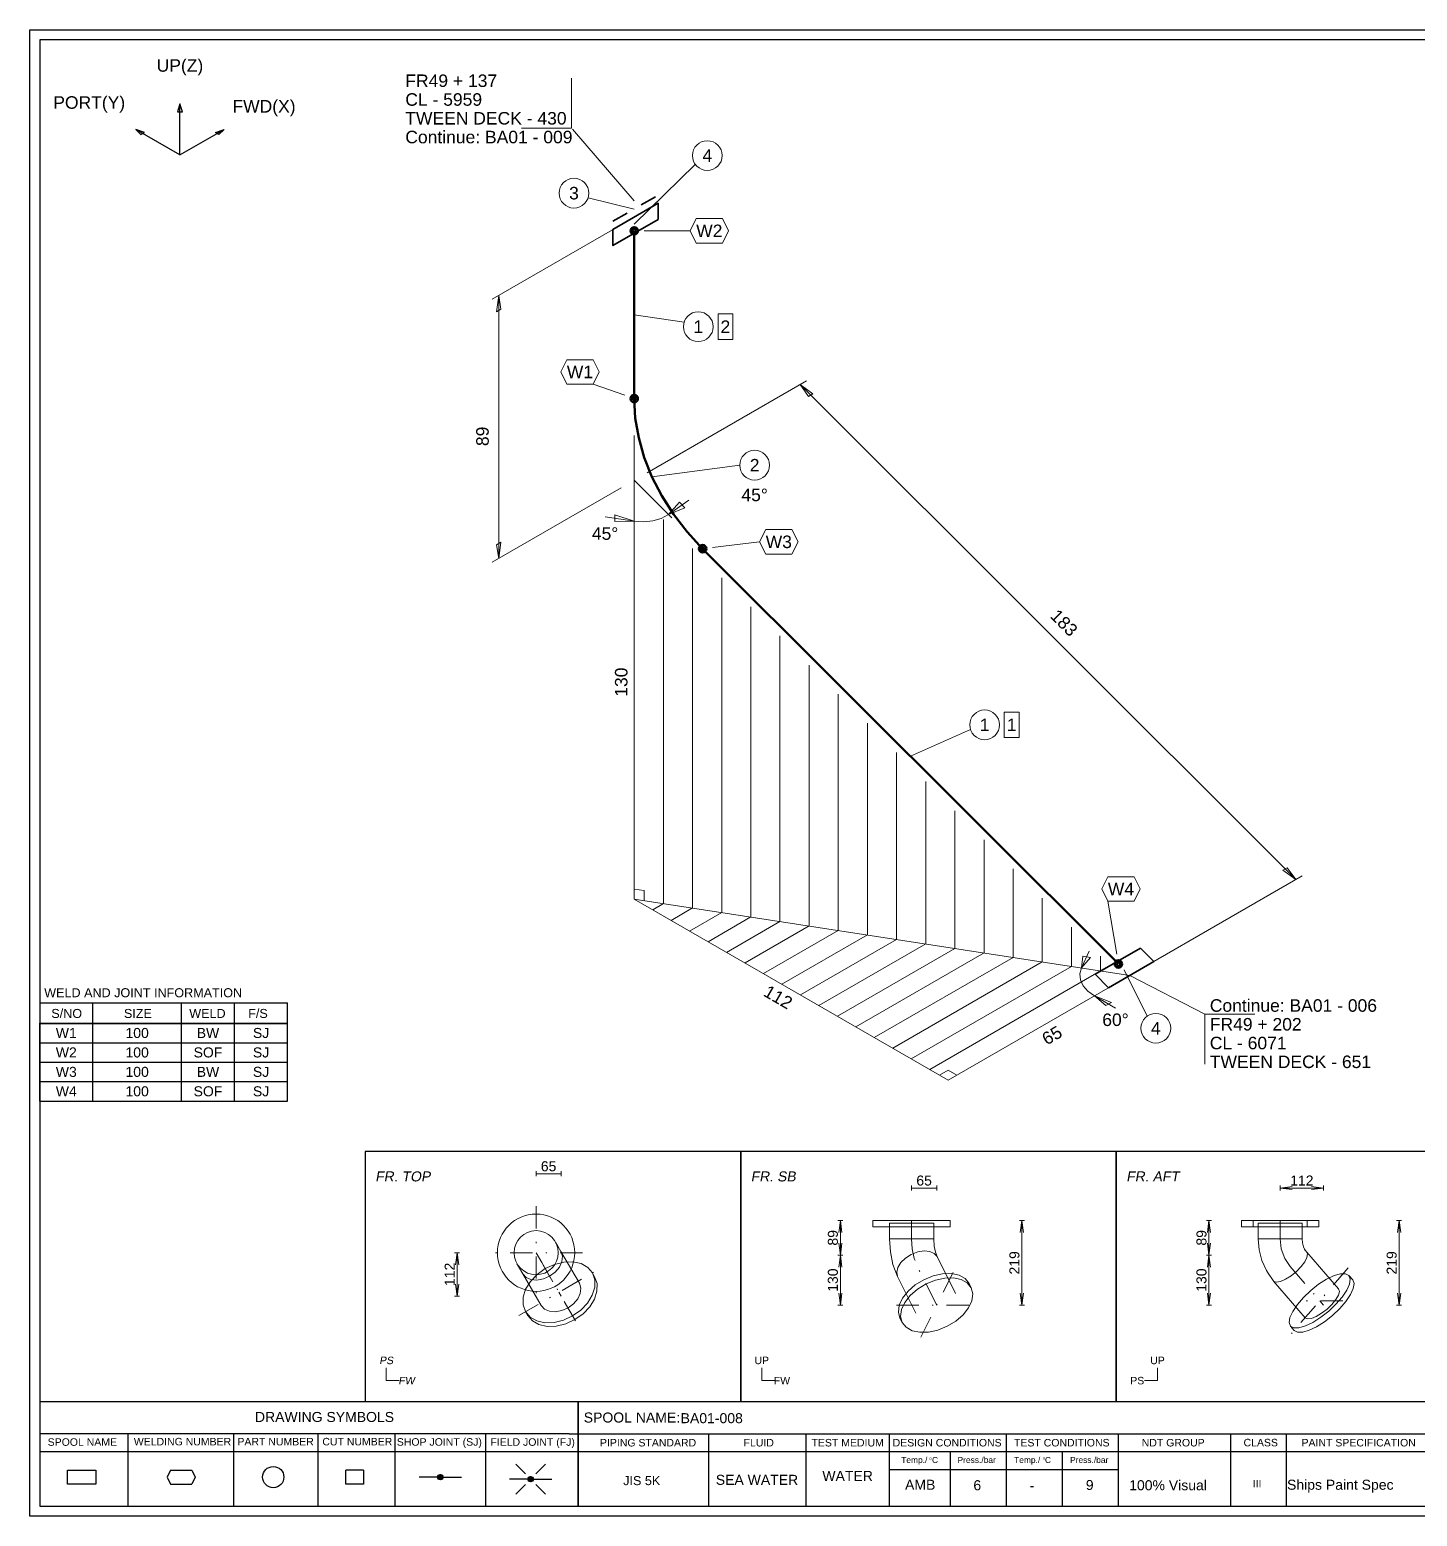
# Model space of a CAD drawing. Header units: millimetres. Extents: x 0 to 420, y 0 to 297.
# Drawn here: x 0 to 277.1, y 0 to 297 of the extents above; entities that cross this region are included whole.
import ezdxf
from ezdxf.enums import TextEntityAlignment as Align

# ---------------------------------------------------------------- set-up
doc = ezdxf.new("R2010")
doc.units = ezdxf.units.MM
doc.linetypes.add('DOTTED_DASHED5', pattern=[9.99994, 4.444418, -2.666651, 0.222221, -2.666651])
doc.linetypes.add('DOTTED_DASHED6', pattern=[10, 4.444444, -2.666667, 0.222222, -2.666667])
for name, color, linetype in [('FramesFromTables', 40, 'Continuous'), ('I_Coordinates', 11, 'Continuous'), ('I_CutNumbers', 10, 'Continuous'), ('I_Dimensions', 4, 'Continuous'), ('I_OtherComponents', 2, 'Continuous'), ('I_PartNumbers', 9, 'Continuous'), ('I_Pipes', 1, 'Continuous'), ('I_Tags', 8, 'Continuous'), ('I_Triangles', 5, 'Continuous'), ('SymbolsOnDrawingSheet', 1, 'Continuous'), ('TextFromTables', 2, 'Continuous'), ('TextFromTextBoxes', 2, 'Continuous')]:
    doc.layers.add(name, color=color, linetype=linetype)
doc.styles.add('Cadmatic Default Text', font='arial.ttf')

# ---------------------------------------------------------------- blocks, each defined once
blk = doc.blocks.new('BA01727710874_BOM_4')
at = {"layer": 'FramesFromTables', "linetype": 'ByBlock', "lineweight": 18}
for p, q in [((292, 285), (418, 285)), ((292, 271.5), (292, 285)), ((292, 271.5), (292, 285)), ((299.6, 271.5), (299.6, 285)), ((299.6, 271.5), (299.6, 285)), ((307, 271.5), (307, 285)), ((307, 271.5), (307, 285)), ((318.6, 271.5), (318.6, 285)), ((318.6, 271.5), (318.6, 285)), ((360.1, 271.5), (360.1, 285)), ((360.1, 271.5), (360.1, 285)), ((384.2, 271.5), (384.2, 285)), ((384.2, 271.5), (384.2, 285)), ((405.2, 271.5), (405.2, 285)), ((405.2, 271.5), (405.2, 285)), ((418, 271.5), (418, 285)), ((292, 280.5), (418, 280.5)), ((292, 276), (418, 276)), ((292, 205), (418.1, 205)), ((292, 200.67), (292, 205)), ((292.1, 200.67), (292.1, 205)), ((299.6, 200.67), (299.6, 205)), ((299.6, 200.67), (299.6, 205)), ((307.2, 200.67), (307.2, 205)), ((307.2, 200.67), (307.2, 205)), ((361.8, 200.67), (361.8, 205)), ((361.8, 200.67), (361.8, 205)), ((383.6, 200.67), (383.6, 205)), ((383.6, 200.67), (383.6, 205)), ((405.2, 200.67), (405.2, 205)), ((405.2, 200.67), (405.2, 205)), ((418, 200.67), (418, 205)), ((292, 127.3), (418.2, 127.3)), ((292, 119.3), (292, 127.3)), ((292, 119.3), (292, 127.3)), ((298.5, 119.3), (298.5, 127.3)), ((298.5, 119.3), (298.5, 127.3)), ((356.6, 119.3), (356.6, 127.3)), ((356.6, 119.3), (356.6, 127.3)), ((380, 119.3), (380, 127.3)), ((380, 119.3), (380, 127.3)), ((399.6, 119.3), (399.6, 127.3)), ((399.6, 119.3), (399.6, 127.3)), ((418, 119.3), (418, 127.3)), ((292, 123.3), (418.2, 123.3)), ((292, 68.4), (418, 68.4)), ((292, 58.6), (292, 68.4)), ((292, 58.6), (292, 68.4)), ((305.1, 58.6), (305.1, 68.4)), ((305.1, 58.6), (305.1, 68.4)), ((323.8, 58.6), (323.8, 68.4)), ((323.8, 58.6), (323.8, 68.4)), ((384.9, 58.6), (384.9, 68.4)), ((384.9, 58.6), (384.9, 68.4)), ((397.2, 58.6), (397.2, 68.4)), ((397.2, 58.6), (397.2, 68.4)), ((407.8, 58.6), (407.8, 68.4)), ((407.8, 58.6), (407.8, 68.4)), ((418, 58.6), (418, 68.4)), ((292, 65.13), (418, 65.13)), ((292, 61.87), (418, 61.87))]:
    blk.add_line(p, q, dxfattribs=at)
at = {"layer": 'FramesFromTables', "linetype": 'ByBlock', "lineweight": -3}
for p, q in [((2, 98.5), (51.5, 98.5)), ((2, 82.96), (2, 98.5)), ((2, 82.96), (2, 98.5)), ((12.6, 82.96), (12.6, 98.5)), ((12.6, 82.96), (12.6, 98.5)), ((30.3, 82.96), (30.3, 98.5)), ((30.3, 82.96), (30.3, 98.5)), ((40.9, 82.96), (40.9, 98.5)), ((40.9, 82.96), (40.9, 98.5)), ((51.5, 82.96), (51.5, 98.5)), ((2, 94.62), (51.5, 94.62)), ((2, 90.73), (51.5, 90.73)), ((2, 86.85), (51.5, 86.85))]:
    blk.add_line(p, q, dxfattribs=at)
at = {"layer": 'FramesFromTables', "linetype": 'ByBlock', "lineweight": 18, "flags": 128}
for points in [[(292, 271.5), (418, 271.5), (418, 285)], [(292, 200.67), (418.1, 200.67), (418.1, 205)], [(292, 119.3), (418.2, 119.3), (418.2, 127.3)], [(292, 58.6), (418, 58.6), (418, 68.4)]]:
    blk.add_lwpolyline(points, dxfattribs=at)
at = {"layer": 'FramesFromTables', "linetype": 'ByBlock', "lineweight": -3, "flags": 128}
blk.add_lwpolyline([(2, 82.96), (51.5, 82.96), (51.5, 98.5)], dxfattribs=at)
at = {"layer": 'TextFromTables', "linetype": 'ByBlock', "lineweight": 13, "style": 'Cadmatic Default Text'}
for s, p in [('1', (295.8, 282.75)), ('2', (295.8, 278.25)), ('4', (295.8, 273.75))]:
    blk.add_text(s, height=2, dxfattribs=at).set_placement(p, align=Align.MIDDLE_CENTER)
at = {"layer": 'TextFromTables', "linetype": 'ByBlock', "lineweight": 25, "style": 'Cadmatic Default Text'}
for s, p in [('0.17 ', (312.8, 282.75)), ('100A Sch40', (372.15, 282.75)), ('STPG370', (394.7, 282.75)), ('1', (303.3, 278.25)), ('100A Sch40', (372.15, 278.25)), ('PG 370', (394.7, 278.25)), ('2', (303.3, 273.75)), ('100A JIS5K', (372.15, 273.75)), ('SF440', (394.7, 273.75)), ('3', (295.85, 202.83)), ('1', (303.4, 202.83)), ('CNAF', (394.4, 202.83)), ('1', (295.25, 125.3)), ('2', (295.25, 121.3)), ('W1', (7.3, 96.56)), ('100', (21.45, 96.56)), ('BW', (35.6, 96.56)), ('SJ', (46.2, 96.56)), ('W2', (7.3, 92.67)), ('100', (21.45, 92.67)), ('SOF', (35.6, 92.67)), ('SJ', (46.2, 92.67)), ('W3', (7.3, 88.79)), ('100', (21.45, 88.79)), ('BW', (35.6, 88.79)), ('SJ', (46.2, 88.79)), ('W4', (7.3, 84.91)), ('100', (21.45, 84.91)), ('SOF', (35.6, 84.91)), ('SJ', (46.2, 84.91))]:
    blk.add_text(s, height=2, dxfattribs=at).set_placement(p, align=Align.MIDDLE_CENTER)
for s, height, p in [('Pipe Seamless, BW ', 2, (319.4, 282.75)), ('16.00', 2, (406, 282.75)), ('Elbow SR, BW 45 deg', 2, (319.4, 278.25)), ('2.69', 2, (406, 278.25)), ('Flange SOFF ', 2, (319.4, 273.75)), ('2.39', 2, (406, 273.75)), ('Gasket, JIS5K, Thk 3mm ', 2, (308, 202.83)), ('100A', 2, (362.6, 202.83)), ('Pipe Seamless, BW', 2, (299.3, 125.3)), ('100A Sch40', 2, (357.4, 125.3)), ('STPG370', 1.75, (380.8, 125.3)), ('135', 2, (400.4, 125.3)), ('Pipe Seamless, BW', 2, (299.3, 121.3)), ('100A Sch40', 2, (357.4, 121.3)), ('STPG370', 1.75, (380.8, 121.3)), ('41', 2, (400.4, 121.3))]:
    blk.add_text(s, height=height, dxfattribs=at).set_placement(p, align=Align.MIDDLE_LEFT)
at = {"layer": 'TextFromTextBoxes', "linetype": 'ByBlock', "lineweight": -3, "style": 'Cadmatic Default Text'}
for s, p in [('EMAS OFFSHORE LIMITED', (306.3, 33.1)), ('BIO-SEA', (383.3, 33.65)), ('9354947', (368.2, 29.15)), ('-', (306.3, 29.2)), ('P1482', (307.1, 25)), ('JP 88 STORK', (372.9, 25.05)), ('BA01-008', (130, 19.6))]:
    blk.add_text(s, height=2, dxfattribs=at).set_placement(p, align=Align.MIDDLE_LEFT)
at = {"layer": 'TextFromTextBoxes', "linetype": 'ByBlock', "lineweight": 25, "style": 'Cadmatic Default Text'}
blk.add_text('BA01', height=2.5, dxfattribs=at).set_placement((357.5, 18.3), align=Align.MIDDLE_LEFT)
at = {"layer": 'TextFromTextBoxes', "linetype": 'ByBlock', "lineweight": -3, "style": 'Cadmatic Default Text'}
for s, height, p in [('WATER', 2, (163.35, 8.05)), ('SEA WATER', 2, (145.25, 7.28)), ('AMB', 2, (177.85, 6.3)), ('6', 2, (189.25, 6.2)), ('-', 2, (200.2, 6.15)), ('9', 2, (211.7, 6.25)), ('100% Visual', 2, (227.35, 6.2)), ('Ships Paint Spec', 2, (261.75, 6.3)), ('9 kg', 2, (284.75, 6.35)), ('08/39', 2.5, (316.1, 6.5))]:
    blk.add_text(s, height=height, dxfattribs=at).set_placement(p, align=Align.MIDDLE_CENTER)
at = {"layer": 'TextFromTextBoxes', "linetype": 'ByBlock', "lineweight": 25, "style": 'Cadmatic Default Text'}
blk.add_text('BA01', height=3, dxfattribs=at).set_placement((370.1, 6.45), align=Align.MIDDLE_CENTER)
blk = doc.blocks.new('SEDS_SPOOL_FORMAT_Gol_4')
at = {"layer": 'SymbolsOnDrawingSheet', "linetype": 'ByBlock', "lineweight": -3, "flags": 128}
for points in [[(0, 297), (420, 297), (420, 0), (0, 0), (0, 297)], [(418.01, 295.01), (2, 295.01)], [(2, 295.01), (2, 2)], [(2, 102.57), (51.49, 102.57)], [(12.6, 98.45), (12.6, 102.57)], [(30.28, 98.45), (30.28, 102.57)], [(40.88, 98.45), (40.88, 102.57)], [(51.49, 98.45), (51.49, 102.57)], [(2, 98.5), (51.5, 98.5)], [(2, 98.5), (51.5, 98.5)], [(51.49, 98.47), (2, 98.47)], [(2, 98.45), (51.49, 98.45)], [(2, 22.93), (107.74, 22.93)], [(107.74, 22.93), (292.02, 22.93)], [(109.52, 22.93), (109.52, 2)], [(109.52, 2), (109.52, 22.93)], [(107.74, 16.45), (2, 16.45)], [(19.62, 16.45), (19.62, 2)], [(40.69, 16.45), (40.69, 2)], [(57.56, 16.45), (57.56, 2)], [(72.95, 16.45), (72.95, 2)], [(91.02, 16.45), (91.02, 2)], [(107.74, 16.45), (292.02, 16.45)], [(135.58, 16.45), (135.58, 2)], [(155.03, 16.45), (155.03, 2)], [(171.67, 16.45), (171.67, 2)], [(195.02, 16.45), (195.02, 2)], [(217.4, 16.45), (217.4, 2)], [(239.85, 16.45), (239.85, 2)], [(250.91, 16.34), (250.91, 2)], [(2, 12.91), (292.02, 12.91)], [(183.82, 12.91), (183.82, 2)], [(206.21, 12.91), (206.21, 2)], [(13.2, 6.41), (7.55, 6.41), (7.55, 9.23), (13.2, 9.23)], [(13.2, 9.23), (13.2, 6.41)], [(28.12, 9.23), (27.42, 7.82)], [(28.12, 9.23), (32.36, 9.23)], [(32.36, 9.23), (33.07, 7.82)], [(66.68, 9.23), (66.68, 6.41), (63.15, 6.41), (63.15, 9.23)], [(66.68, 9.23), (63.15, 9.23)], [(99, 8.47), (97.06, 10.41)], [(101.09, 8.47), (103.03, 10.41)], [(171.67, 9.37), (217.4, 9.37)], [(171.67, 9.37), (217.4, 9.37)], [(27.42, 7.82), (28.12, 6.41)], [(28.12, 6.41), (32.36, 6.41)], [(33.07, 7.82), (32.36, 6.41)], [(81.48, 7.82), (77.79, 7.82)], [(81.49, 7.78), (82.04, 8.32)], [(81.51, 7.9), (81.93, 8.32)], [(81.52, 7.7), (82.14, 8.32)], [(81.55, 7.62), (82.22, 8.29)], [(81.56, 8.06), (81.76, 8.26)], [(81.57, 7.54), (82.28, 8.25)], [(81.62, 7.48), (82.34, 8.2)], [(81.68, 7.44), (82.4, 8.16)], [(81.74, 7.39), (82.45, 8.1)], [(81.8, 7.35), (82.48, 8.02)], [(81.88, 7.32), (82.5, 7.94)], [(81.98, 7.32), (82.53, 7.86)], [(82.09, 7.32), (82.52, 7.75)], [(82.24, 7.36), (82.47, 7.59)], [(82.54, 7.82), (86.24, 7.82)], [(99.51, 7.42), (95.82, 7.42)], [(99, 6.38), (97.06, 4.44)], [(99.53, 7.47), (99.99, 7.93)], [(99.53, 7.37), (100.1, 7.93)], [(99.56, 7.29), (100.2, 7.93)], [(99.58, 7.62), (99.88, 7.93)], [(99.58, 7.21), (100.27, 7.89)], [(99.61, 7.13), (100.33, 7.84)], [(99.67, 7.08), (100.39, 7.8)], [(99.73, 7.03), (100.45, 7.75)], [(99.79, 6.99), (100.49, 7.69)], [(99.85, 6.94), (100.52, 7.61)], [(99.94, 6.92), (100.54, 7.53)], [(100.04, 6.92), (100.57, 7.45)], [(100.15, 6.92), (100.54, 7.31)], [(100.38, 7.04), (100.49, 7.15)], [(100.57, 7.42), (104.27, 7.42)], [(101.09, 6.38), (103.03, 4.44)], [(2, 2), (418.01, 2)]]:
    blk.add_lwpolyline(points, dxfattribs=at)
at = {"layer": 'SymbolsOnDrawingSheet', "linetype": 'ByBlock', "lineweight": -3}
for centre, radius in [((48.63, 7.82), 2.12), ((82.01, 7.82), 0.53), ((100.04, 7.42), 0.53)]:
    blk.add_circle(centre, radius, dxfattribs=at)
at = {"layer": 'SymbolsOnDrawingSheet', "linetype": 'ByBlock', "lineweight": -3, "style": 'Cadmatic Default Text'}
for s, p in [('WELD AND JOINT INFORMATION', (2.89, 105.5)), ('S/NO', (4.31, 101.36)), ('SIZE', (18.81, 101.36)), ('WELD', (31.86, 101.36)), ('F/S', (43.63, 101.36))]:
    blk.add_text(s, height=1.8, dxfattribs=at).set_placement(p, align=Align.TOP_LEFT)
for s, height, p in [('DRAWING SYMBOLS', 2, (44.98, 18.84)), ('Temp./  C   ', 1.2, (174.06, 10.65)), ('Press./bar', 1.2, (185.31, 10.65)), ('Temp./  C   ', 1.2, (196.61, 10.65)), ('Press./bar', 1.2, (207.78, 10.65)), ('0', 0.53, (179.71, 11.25)), ('0', 0.53, (202.37, 11.25))]:
    blk.add_text(s, height=height, dxfattribs=at).set_placement(p)
for s, height, p in [('SPOOL NAME:', 2, (110.65, 19.73)), ('SPOOL NAME', 1.5, (3.58, 14.83)), ('WELDING NUMBER', 1.5, (20.79, 14.91)), ('PART NUMBER', 1.5, (41.48, 14.91)), ('CUT NUMBER', 1.5, (58.44, 14.91)), ('SHOP JOINT (SJ)', 1.5, (73.31, 14.85)), ('FIELD JOINT (FJ)', 1.5, (92, 14.83)), ('PIPING STANDARD', 1.5, (113.89, 14.7)), ('FLUID', 1.5, (142.57, 14.7)), ('TEST MEDIUM', 1.5, (156.14, 14.7)), ('DESIGN CONDITIONS', 1.5, (172.34, 14.7)), ('TEST CONDITIONS', 1.5, (196.58, 14.7)), ('NDT GROUP', 1.5, (222.09, 14.7)), ('CLASS', 1.5, (242.43, 14.72)), ('PAINT SPECIFICATION', 1.5, (254.01, 14.7)), ('JIS 5K', 1.8, (118.53, 7.12)), ('III', 1.5, (244.26, 6.51))]:
    blk.add_text(s, height=height, dxfattribs=at).set_placement(p, align=Align.MIDDLE_LEFT)
blk = doc.blocks.new('BA01727710874_PRT_8_3')
at = {"layer": 'I_OtherComponents', "linetype": 'ByBlock', "lineweight": 35}
for p, q in [((70.14, 238.69), (72.97, 240.33)), ((64.49, 235.43), (67.31, 237.06))]:
    blk.add_line(p, q, dxfattribs=at)
blk = doc.blocks.new('BA01727710874_PRT_9_3')
at = {"layer": 'I_OtherComponents', "linetype": 'ByBlock', "lineweight": 35, "flags": 128}
blk.add_lwpolyline([(73.54, 235.81), (73.54, 239.02), (64.49, 233.8), (64.49, 230.58), (73.54, 235.81)], dxfattribs=at)
at = {"layer": 'I_OtherComponents', "linetype": 'ByBlock', "lineweight": 50}
for radius in [0.75, 0.375]:
    blk.add_circle((68.73, 233.52), radius, dxfattribs=at)
blk = doc.blocks.new('BA01727710874_PRT_10_3')
at = {"layer": 'I_Pipes', "linetype": 'ByBlock', "lineweight": 50}
blk.add_line((68.73, 200.01), (68.73, 233.52), dxfattribs=at)
blk = doc.blocks.new('BA01727710874_PRT_11_3')
at = {"layer": 'I_Pipes', "linetype": 'ByBlock', "lineweight": 0}
for q in [(68.73, 192.66), (76.24, 176.17)]:
    blk.add_line((68.73, 183.68), q, dxfattribs=at)
at = {"layer": 'I_Pipes', "linetype": 'ByBlock', "lineweight": 50, "flags": 128}
blk.add_lwpolyline([(68.73, 200.01), (68.95, 196.11), (69.62, 192.18), (70.74, 188.25), (72.28, 184.37), (74.24, 180.57), (76.59, 176.89), (79.32, 173.36), (82.39, 170.02)], dxfattribs=at)
at = {"layer": 'I_Pipes', "linetype": 'ByBlock', "lineweight": 50}
for centre, radius in [((68.73, 200.01), 0.75), ((68.73, 200.01), 0.375), ((82.39, 170.02), 0.75), ((82.39, 170.02), 0.375)]:
    blk.add_circle(centre, radius, dxfattribs=at)
blk = doc.blocks.new('BA01727710874_PRT_12_3')
at = {"layer": 'I_Pipes', "linetype": 'ByBlock', "lineweight": 50}
blk.add_line((82.39, 170.02), (165.44, 87.04), dxfattribs=at)
blk = doc.blocks.new('BA01727710874_PRT_13_3')
at = {"layer": 'I_OtherComponents', "linetype": 'ByBlock', "lineweight": 35, "flags": 128}
blk.add_lwpolyline([(169.83, 90.22), (172.52, 87.54), (163.47, 82.31), (160.78, 85), (169.83, 90.22)], dxfattribs=at)
at = {"layer": 'I_OtherComponents', "linetype": 'ByBlock', "lineweight": 50}
for radius in [0.75, 0.375]:
    blk.add_circle((165.44, 87.04), radius, dxfattribs=at)
blk = doc.blocks.new('BA01727710874_TRI_0_3')
at = {"layer": 'I_Triangles', "linetype": 'ByBlock', "lineweight": 0}
for p, q in [((74.55, 99.12), (74.55, 175.86)), ((80.37, 98.23), (80.37, 170.04)), ((86.2, 97.33), (86.2, 164.22)), ((92.02, 96.43), (92.02, 158.4)), ((97.84, 95.53), (97.84, 152.58)), ((103.66, 94.64), (103.66, 146.76)), ((109.49, 93.74), (109.49, 140.95)), ((115.31, 92.84), (115.31, 135.13)), ((121.13, 91.94), (121.13, 129.31)), ((126.95, 91.05), (126.95, 123.49)), ((132.78, 90.15), (132.78, 117.67)), ((138.6, 89.25), (138.6, 111.85)), ((144.42, 88.35), (144.42, 106.04)), ((167.71, 84.76), (68.73, 100.02)), ((72.42, 97.89), (74.55, 99.12)), ((76.1, 95.76), (80.37, 98.23)), ((150.24, 87.46), (150.24, 100.22)), ((79.79, 93.63), (86.2, 97.33)), ((83.48, 91.5), (92.02, 96.43)), ((87.17, 89.37), (97.84, 95.53)), ((90.86, 87.24), (103.66, 94.64)), ((94.55, 85.11), (109.49, 93.74)), ((98.24, 82.98), (115.31, 92.84)), ((156.07, 86.56), (156.07, 94.4)), ((101.93, 80.85), (121.13, 91.94)), ((105.61, 78.72), (126.95, 91.05)), ((109.3, 76.6), (132.78, 90.15)), ((112.99, 74.47), (138.6, 89.25)), ((116.68, 72.34), (144.42, 88.35)), ((120.37, 70.21), (150.24, 87.46)), ((124.06, 68.08), (156.07, 86.56)), ((161.89, 85.66), (161.89, 88.58)), ((127.75, 65.95), (161.89, 85.66))]:
    blk.add_line(p, q, dxfattribs=at)
at = {"layer": 'I_Triangles', "linetype": 'ByBlock', "lineweight": 0, "flags": 128}
for points in [[(167.71, 84.76), (68.73, 100.02), (68.73, 183.67)], [(79.66, 179.68), (75.56, 176.85), (77.75, 179.28), (78.84, 178.19), (75.56, 176.85), (74.1, 176.06), (72.43, 175.56), (70.61, 175.38), (68.73, 175.51), (64.86, 176.76), (64.86, 175.45), (68.73, 175.51), (62.93, 176.4)], [(70.7, 99.72), (70.7, 101.72), (68.73, 102.02)], [(167.71, 84.76), (131.43, 63.82), (68.73, 100.02)], [(159.6, 89.6), (158.05, 86.25), (159.86, 88.36), (158.31, 88.6), (158.05, 86.25), (157.73, 85.06), (157.84, 83.86), (158.38, 82.69), (159.33, 81.62), (160.64, 80.68), (164.04, 79.37), (162.9, 78.72), (160.64, 80.68), (164.88, 78.23)], [(133.17, 64.82), (131.43, 65.82), (129.7, 64.82)]]:
    blk.add_lwpolyline(points, dxfattribs=at)
at = {"layer": 'I_Triangles', "linetype": 'ByBlock', "lineweight": 0, "style": 'Cadmatic Default Text'}
for s, p in [('45°', (62.91, 173.04)), ('60°', (164.85, 75.9))]:
    blk.add_text(s, height=2.5, dxfattribs=at).set_placement(p, align=Align.MIDDLE_CENTER)
for s, rotation, p in [('130', 90, (66.13, 143.35)), ('112', 330, (97.48, 80.42)), ('65', 30, (152.17, 72.79))]:
    blk.add_text(s, height=2.5, rotation=rotation, dxfattribs=at).set_placement(p, align=Align.MIDDLE_CENTER)
blk = doc.blocks.new('BA01727710874_DIM_0_3')
at = {"layer": 'I_Dimensions', "linetype": 'ByBlock', "lineweight": 0}
for p, q in [((40.37, 219.87), (66.13, 234.74)), ((41.66, 168.05), (41.66, 220.62)), ((66.13, 182.18), (40.37, 167.3))]:
    blk.add_line(p, q, dxfattribs=at)
at = {"layer": 'I_Dimensions', "linetype": 'ByBlock', "lineweight": 0, "flags": 128}
for points in [[(41.66, 220.62), (42.1, 217.87), (41.23, 217.37), (41.66, 220.62)], [(41.66, 168.05), (42.1, 171.3), (41.23, 170.8), (41.66, 168.05)]]:
    blk.add_lwpolyline(points, dxfattribs=at)
at = {"layer": 'I_Dimensions', "linetype": 'ByBlock', "lineweight": 0, "style": 'Cadmatic Default Text'}
blk.add_text('89', height=2.5, rotation=90, dxfattribs=at).set_placement((38.42, 192.46), align=Align.MIDDLE_CENTER)
blk = doc.blocks.new('BA01727710874_DIM_1_3')
at = {"layer": 'I_Dimensions', "linetype": 'ByBlock', "lineweight": 0}
for p, q in [((71.33, 185.18), (103.15, 203.55)), ((101.85, 202.8), (200.84, 103.89)), ((202.14, 104.64), (170.31, 86.26))]:
    blk.add_line(p, q, dxfattribs=at)
at = {"layer": 'I_Dimensions', "linetype": 'ByBlock', "lineweight": 0, "flags": 128}
for points in [[(101.85, 202.8), (103.54, 200.43), (104.41, 200.93), (101.85, 202.8)], [(200.84, 103.89), (198.28, 105.76), (199.15, 106.26), (200.84, 103.89)]]:
    blk.add_lwpolyline(points, dxfattribs=at)
at = {"layer": 'I_Dimensions', "linetype": 'ByBlock', "lineweight": 0, "style": 'Cadmatic Default Text'}
blk.add_text('183', height=2.5, rotation=315.0211, dxfattribs=at).set_placement((154.59, 155.22), align=Align.MIDDLE_CENTER)
blk = doc.blocks.new('BA01727710874_CRD_0_3')
at = {"layer": 'I_Coordinates', "linetype": 'ByBlock', "lineweight": 0}
blk.add_line((56.4, 253.81), (68.73, 239.51), dxfattribs=at)
at = {"layer": 'I_Coordinates', "linetype": 'ByBlock', "lineweight": 0, "flags": 128}
blk.add_lwpolyline([(56.23, 264.01), (56.23, 254.01), (46.23, 254.01)], dxfattribs=at)
at = {"layer": 'I_Coordinates', "linetype": 'ByBlock', "lineweight": 0, "style": 'Cadmatic Default Text'}
for s, p in [('FR49 + 137', (23.01, 262.26)), ('CL - 5959', (23.01, 258.51)), ('TWEEN DECK - 430', (23.01, 254.76)), ('Continue: BA01 - 009', (23.01, 251.01))]:
    blk.add_text(s, height=2.5, dxfattribs=at).set_placement(p)
blk = doc.blocks.new('BA01727710874_CRD_1_3')
at = {"layer": 'I_Coordinates', "linetype": 'ByBlock', "lineweight": 0}
blk.add_line((182.69, 77), (167.71, 84.76), dxfattribs=at)
at = {"layer": 'I_Coordinates', "linetype": 'ByBlock', "lineweight": 0, "flags": 128}
blk.add_lwpolyline([(182.69, 67), (182.69, 77), (192.69, 77)], dxfattribs=at)
at = {"layer": 'I_Coordinates', "linetype": 'ByBlock', "lineweight": 0, "style": 'Cadmatic Default Text'}
for s, p in [('Continue: BA01 - 006', (183.69, 80)), ('FR49 + 202', (183.69, 76.25)), ('CL - 6071', (183.69, 72.5)), ('TWEEN DECK - 651', (183.69, 68.75))]:
    blk.add_text(s, height=2.5, dxfattribs=at).set_placement(p, align=Align.TOP_LEFT)
blk = doc.blocks.new('BA01727710874_PTN_0_3')
at = {"layer": 'I_PartNumbers', "linetype": 'ByBlock', "lineweight": 0}
blk.add_line((80.93, 246.8), (68.73, 234.88), dxfattribs=at)
blk.add_circle((83.33, 248.55), 2.97, dxfattribs=at)
at = {"layer": 'I_PartNumbers', "linetype": 'ByBlock', "lineweight": 0, "style": 'Cadmatic Default Text'}
blk.add_text('4', height=2.5, dxfattribs=at).set_placement((83.33, 248.55), align=Align.MIDDLE_CENTER)
blk = doc.blocks.new('BA01727710874_PTN_1_3')
at = {"layer": 'I_PartNumbers', "linetype": 'ByBlock', "lineweight": 0}
blk.add_line((59.53, 240.13), (68.73, 237.88), dxfattribs=at)
blk.add_circle((56.7, 241.05), 2.97, dxfattribs=at)
at = {"layer": 'I_PartNumbers', "linetype": 'ByBlock', "lineweight": 0, "style": 'Cadmatic Default Text'}
blk.add_text('3', height=2.5, dxfattribs=at).set_placement((56.7, 241.05), align=Align.MIDDLE_CENTER)
blk = doc.blocks.new('BA01727710874_PTN_2_3')
at = {"layer": 'I_PartNumbers', "linetype": 'ByBlock', "lineweight": 0}
blk.add_line((78.7, 215.29), (68.73, 216.76), dxfattribs=at)
blk.add_circle((81.53, 214.37), 2.97, dxfattribs=at)
at = {"layer": 'I_PartNumbers', "linetype": 'ByBlock', "lineweight": 0, "style": 'Cadmatic Default Text'}
blk.add_text('1', height=2.5, dxfattribs=at).set_placement((81.53, 214.37), align=Align.MIDDLE_CENTER)
blk = doc.blocks.new('BA01727710874_PTN_3_3')
at = {"layer": 'I_PartNumbers', "linetype": 'ByBlock', "lineweight": 0}
blk.add_line((89.8, 186.7), (72.28, 184.37), dxfattribs=at)
blk.add_circle((92.78, 186.7), 2.97, dxfattribs=at)
at = {"layer": 'I_PartNumbers', "linetype": 'ByBlock', "lineweight": 0, "style": 'Cadmatic Default Text'}
blk.add_text('2', height=2.5, dxfattribs=at).set_placement((92.78, 186.7), align=Align.MIDDLE_CENTER)
blk = doc.blocks.new('BA01727710874_PTN_4_3')
at = {"layer": 'I_PartNumbers', "linetype": 'ByBlock', "lineweight": 0}
blk.add_line((135.89, 133.9), (123.91, 128.53), dxfattribs=at)
blk.add_circle((138.72, 134.82), 2.97, dxfattribs=at)
at = {"layer": 'I_PartNumbers', "linetype": 'ByBlock', "lineweight": 0, "style": 'Cadmatic Default Text'}
blk.add_text('1', height=2.5, dxfattribs=at).set_placement((138.72, 134.82), align=Align.MIDDLE_CENTER)
blk = doc.blocks.new('BA01727710874_PTN_5_3')
at = {"layer": 'I_PartNumbers', "linetype": 'ByBlock', "lineweight": 0}
blk.add_line((171.16, 76.6), (166.57, 85.9), dxfattribs=at)
blk.add_circle((172.91, 74.2), 2.97, dxfattribs=at)
at = {"layer": 'I_PartNumbers', "linetype": 'ByBlock', "lineweight": 0, "style": 'Cadmatic Default Text'}
blk.add_text('4', height=2.5, dxfattribs=at).set_placement((172.91, 74.2), align=Align.MIDDLE_CENTER)
blk = doc.blocks.new('BA01727710874_CUT_7_3')
at = {"layer": 'I_CutNumbers', "linetype": 'ByBlock', "lineweight": 0, "flags": 128}
blk.add_lwpolyline([(88.41, 211.82), (88.41, 216.93), (85.47, 216.93), (85.47, 211.82), (88.41, 211.82)], dxfattribs=at)
at = {"layer": 'I_CutNumbers', "linetype": 'ByBlock', "lineweight": 0, "style": 'Cadmatic Default Text'}
blk.add_text('2', height=2.5, dxfattribs=at).set_placement((86.94, 214.37), align=Align.MIDDLE_CENTER)
blk = doc.blocks.new('BA01727710874_CUT_8_3')
at = {"layer": 'I_CutNumbers', "linetype": 'ByBlock', "lineweight": 0, "flags": 128}
blk.add_lwpolyline([(145.59, 132.27), (145.59, 137.37), (142.65, 137.37), (142.65, 132.27), (145.59, 132.27)], dxfattribs=at)
at = {"layer": 'I_CutNumbers', "linetype": 'ByBlock', "lineweight": 0, "style": 'Cadmatic Default Text'}
blk.add_text('1', height=2.5, dxfattribs=at).set_placement((144.12, 134.82), align=Align.MIDDLE_CENTER)
blk = doc.blocks.new('BA01727710874_fii_6_3')
at = {"layer": 'I_Tags', "linetype": 'ByBlock', "lineweight": 0, "style": 'Cadmatic Default Text'}
blk.add_text('45°', height=2.5, dxfattribs=at).set_placement((92.78, 180.76), align=Align.MIDDLE_CENTER)
blk = doc.blocks.new('Pi_Weld_0')
at = {"layer": 'I_Tags', "linetype": 'ByBlock', "lineweight": 0, "flags": 128}
for points in [[(-3.84, 0), (-13, 0)], [(-2.62, 2.45), (-3.84, 0)], [(-3.84, 0), (-2.62, -2.45)], [(2.62, 2.45), (-2.62, 2.45)], [(3.84, 0), (2.62, 2.45)], [(2.62, -2.45), (3.84, 0)], [(-2.62, -2.45), (2.62, -2.45)]]:
    blk.add_lwpolyline(points, dxfattribs=at)
at = {"layer": 'I_Tags', "linetype": 'ByBlock', "lineweight": 0, "style": 'Cadmatic Default Text'}
blk.add_text('W2', height=2.5, dxfattribs=at).set_placement((0, 0), align=Align.MIDDLE_CENTER)
blk = doc.blocks.new('Pi_Weld_1')
at = {"layer": 'I_Tags', "linetype": 'ByBlock', "lineweight": 0, "flags": 128}
for points in [[(-2.62, 2.45), (-3.84, 0)], [(-3.84, 0), (-2.62, -2.45)], [(2.62, 2.45), (-2.62, 2.45)], [(3.84, 0), (2.62, 2.45)], [(2.62, -2.45), (3.84, 0)], [(-2.62, -2.45), (2.62, -2.45)], [(-2.62, -2.45), (-0.85, -13.02)]]:
    blk.add_lwpolyline(points, dxfattribs=at)
at = {"layer": 'I_Tags', "linetype": 'ByBlock', "lineweight": 0, "style": 'Cadmatic Default Text'}
blk.add_text('W4', height=2.5, dxfattribs=at).set_placement((0, 0), align=Align.MIDDLE_CENTER)
blk = doc.blocks.new('Pi_Weld_2')
at = {"layer": 'I_Tags', "linetype": 'ByBlock', "lineweight": 0, "flags": 128}
for points in [[(-2.62, 2.45), (-3.84, 0)], [(-3.84, 0), (-2.62, -2.45)], [(2.62, 2.45), (-2.62, 2.45)], [(3.84, 0), (2.62, 2.45)], [(2.62, -2.45), (3.84, 0)], [(-2.62, -2.45), (2.62, -2.45)], [(2.62, -2.45), (8.95, -4.66)]]:
    blk.add_lwpolyline(points, dxfattribs=at)
at = {"layer": 'I_Tags', "linetype": 'ByBlock', "lineweight": 0, "style": 'Cadmatic Default Text'}
blk.add_text('W1', height=2.5, dxfattribs=at).set_placement((0, 0), align=Align.MIDDLE_CENTER)
blk = doc.blocks.new('Pi_Weld_3')
at = {"layer": 'I_Tags', "linetype": 'ByBlock', "lineweight": 0, "flags": 128}
for points in [[(-3.84, 0), (-13.24, -1.13)], [(-2.62, 2.45), (-3.84, 0)], [(-3.84, 0), (-2.62, -2.45)], [(2.62, 2.45), (-2.62, 2.45)], [(3.84, 0), (2.62, 2.45)], [(2.62, -2.45), (3.84, 0)], [(-2.62, -2.45), (2.62, -2.45)]]:
    blk.add_lwpolyline(points, dxfattribs=at)
at = {"layer": 'I_Tags', "linetype": 'ByBlock', "lineweight": 0, "style": 'Cadmatic Default Text'}
blk.add_text('W3', height=2.5, dxfattribs=at).set_placement((0, 0), align=Align.MIDDLE_CENTER)

msp = doc.modelspace()

# ---------------------------------------------------------------- linework, layer by layer
at = {"linetype": 'ByBlock', "lineweight": 13, "flags": 128}
for points in [[(101.13, 67.93), (101.13, 68.93)], [(101.13, 68.43), (106.14, 68.43)], [(106.14, 67.93), (106.14, 68.93)], [(176.13, 65.08), (176.13, 66.08)], [(176.13, 65.58), (181.14, 65.58)], [(181.14, 65.08), (181.14, 66.08)], [(249.74, 65.08), (249.74, 66.08)], [(249.74, 65.58), (252.14, 65.26), (249.74, 65.58), (252.14, 65.9), (249.74, 65.58)], [(249.74, 65.58), (258.4, 65.58)], [(258.4, 65.58), (256, 65.9), (258.4, 65.58), (256, 65.26), (258.4, 65.58)], [(258.4, 65.08), (258.4, 66.08)], [(162.4, 59.08), (161.4, 59.08)], [(161.9, 59.08), (161.59, 56.68), (161.9, 59.08), (162.22, 56.68), (161.9, 59.08)], [(161.9, 52.19), (161.9, 59.08)], [(197.66, 59.08), (198.66, 59.08)], [(198.16, 59.08), (197.84, 56.68), (198.16, 59.08), (198.48, 56.68), (198.16, 59.08)], [(198.16, 42.18), (198.16, 59.08)], [(236.02, 59.08), (235.02, 59.08)], [(235.52, 59.08), (235.21, 56.68), (235.52, 59.08), (235.84, 56.68), (235.52, 59.08)], [(235.52, 52.19), (235.52, 59.08)], [(273, 59.08), (274, 59.08)], [(273.5, 59.08), (273.18, 56.68), (273.5, 59.08), (273.82, 56.68), (273.5, 59.08)], [(273.5, 42.18), (273.5, 59.08)], [(161.9, 52.19), (162.22, 54.59), (161.9, 52.19), (161.59, 54.59), (161.9, 52.19)], [(235.52, 52.19), (235.84, 54.59), (235.52, 52.19), (235.21, 54.59), (235.52, 52.19)], [(85.86, 52.66), (84.86, 52.66)], [(85.36, 52.66), (85.04, 50.26), (85.36, 52.66), (85.68, 50.26), (85.36, 52.66)], [(85.36, 44), (85.36, 52.66)], [(162.4, 52.19), (161.4, 52.19)], [(161.9, 52.19), (161.59, 49.79), (161.9, 52.19), (162.22, 49.79), (161.9, 52.19)], [(161.9, 42.18), (161.9, 52.19)], [(236.02, 52.19), (235.02, 52.19)], [(235.52, 52.19), (235.21, 49.79), (235.52, 52.19), (235.84, 49.79), (235.52, 52.19)], [(235.52, 42.18), (235.52, 52.19)], [(85.36, 44), (85.68, 46.4), (85.36, 44), (85.04, 46.4), (85.36, 44)], [(161.9, 42.18), (162.22, 44.58), (161.9, 42.18), (161.59, 44.58), (161.9, 42.18)], [(198.16, 42.18), (198.48, 44.58), (198.16, 42.18), (197.84, 44.58), (198.16, 42.18)], [(235.52, 42.18), (235.84, 44.58), (235.52, 42.18), (235.21, 44.58), (235.52, 42.18)], [(273.5, 42.18), (273.82, 44.58), (273.5, 42.18), (273.18, 44.58), (273.5, 42.18)], [(85.86, 44), (84.86, 44)], [(162.4, 42.18), (161.4, 42.18)], [(197.66, 42.18), (198.66, 42.18)], [(236.02, 42.18), (235.02, 42.18)], [(273, 42.18), (274, 42.18)]]:
    msp.add_lwpolyline(points, dxfattribs=at)
at = {"linetype": 'DOTTED_DASHED6', "lineweight": 13, "flags": 128}
for points in [[(101.13, 61.93), (101.13, 43.39)], [(176.13, 59.08), (176.13, 57.84)], [(176.13, 55.44), (176.13, 58.54)], [(249.74, 59.08), (249.74, 57.84)], [(249.74, 55.44), (249.74, 58.54)], [(176.13, 55.44), (176.26, 53.41), (176.65, 51.52), (177.28, 49.89)], [(249.74, 55.44), (249.97, 53.41)], [(110.39, 52.66), (91.86, 52.66)], [(101.13, 52.66), (102.28, 50.67)], [(102.28, 50.67), (105.95, 44.33)], [(249.97, 53.41), (250.65, 51.52), (251.73, 49.89)], [(97.68, 40.11), (113.72, 49.39)], [(108.98, 39.08), (102.42, 50.42)], [(180.95, 42.56), (177.28, 49.89)], [(184.42, 48.73), (177.86, 35.63)], [(251.73, 49.89), (258.07, 42.56)], [(263.32, 49.61), (251.98, 36.5)], [(105.7, 44.75), (106.14, 44)], [(173.12, 42.18), (189.16, 42.18)], [(181.14, 42.18), (180.7, 43.05)], [(262.29, 43.05), (253.01, 43.05)]]:
    msp.add_lwpolyline(points, dxfattribs=at)
at = {"linetype": 'DOTTED_DASHED5', "lineweight": 13, "flags": 128}
msp.add_lwpolyline([(257.65, 43.05), (258.4, 42.18)], dxfattribs=at)
at = {"layer": 'SymbolsOnDrawingSheet', "linetype": 'ByBlock', "lineweight": 25, "flags": 128}
for points in [[(30.5, 280.57), (30, 282.21), (29.5, 280.57), (30.5, 280.57)], [(30, 272), (30, 282.21)], [(30, 272), (21.16, 277.1)], [(22.93, 276.49), (21.16, 277.1), (22.22, 276.08), (22.93, 276.49)], [(30, 272), (38.84, 277.1)], [(37.07, 276.49), (38.84, 277.1), (37.78, 276.08), (37.07, 276.49)], [(67, 22.9), (142, 22.9), (142, 72.9), (67, 72.9), (67, 22.9)], [(142, 22.9), (217, 22.9), (217, 72.9), (142, 72.9), (142, 22.9)], [(217, 22.9), (292, 22.9), (292, 72.9), (217, 72.9), (217, 22.9)]]:
    msp.add_lwpolyline(points, dxfattribs=at)
at = {"layer": 'SymbolsOnDrawingSheet', "linetype": 'ByBlock', "lineweight": 18, "flags": 128}
for points in [[(183.85, 59.08), (183.85, 57.84), (168.4, 57.84), (168.4, 59.08), (183.85, 59.08)], [(171.71, 55.44), (171.71, 58.54), (180.54, 58.54), (180.54, 55.44), (171.71, 55.44)], [(242.02, 59.08), (242.02, 57.84)], [(242.02, 59.08), (242.28, 59.08), (243.05, 59.08)], [(242.02, 57.84), (242.28, 57.84), (243.05, 57.84), (244.28, 57.84), (245.88, 57.84), (247.74, 57.84), (249.74, 57.84), (251.74, 57.84), (253.6, 57.84), (255.2, 57.84), (256.43, 57.84), (257.2, 57.84), (257.46, 57.84), (257.2, 57.84), (256.43, 57.84), (255.2, 57.84), (255.14, 57.84), (244.34, 57.84), (244.28, 57.84), (243.05, 57.84), (242.28, 57.84), (242.02, 57.84)], [(243.05, 59.08), (244.28, 59.08), (244.34, 59.08), (255.14, 59.08), (255.2, 59.08), (256.43, 59.08), (257.2, 59.08), (257.46, 59.08)], [(244.34, 57.84), (244.34, 59.08)], [(245.33, 55.44), (245.33, 58.54), (254.15, 58.54), (254.15, 55.44), (245.33, 55.44)], [(255.14, 59.08), (255.14, 57.84)], [(257.46, 57.84), (257.46, 59.08)], [(104.95, 54.87), (105.08, 54.64)], [(105.08, 54.64), (105.47, 53.96)], [(105.47, 53.96), (106.1, 52.88)], [(171.89, 52.82), (171.71, 55.44)], [(180.54, 55.44), (180.63, 53.99)], [(180.63, 53.99), (180.89, 52.74)], [(245.35, 55.44), (245.54, 53.21)], [(245.35, 55.44), (245.92, 55.44)], [(245.92, 55.44), (246.79, 55.44), (247.95, 55.44), (249.28, 55.44), (250.66, 55.44), (251.95, 55.44), (253.02, 55.44), (253.77, 55.44), (254.13, 55.44)], [(254.2, 54.6), (254.13, 55.44)], [(254.41, 53.8), (254.2, 54.6)], [(254.75, 53.06), (254.41, 53.8)], [(98.46, 48.46), (99.13, 47.73), (100.11, 47.29), (101.3, 47.19), (102.58, 47.42), (103.84, 47.97), (104.94, 48.78), (105.79, 49.78), (106.29, 50.87), (106.39, 51.94), (106.1, 52.88)], [(99.02, 40.89), (99.95, 39.79), (101.28, 39.04), (102.91, 38.68), (104.73, 38.73), (106.61, 39.19), (108.43, 40.03), (110.07, 41.19), (111.41, 42.59), (112.36, 44.15), (112.86, 45.74), (112.86, 47.26), (112.39, 48.62), (111.45, 49.71), (110.12, 50.47), (108.49, 50.83), (106.68, 50.78), (104.79, 50.32), (102.97, 49.48), (101.33, 48.32), (99.99, 46.91), (99.04, 45.36), (98.55, 43.77), (98.54, 42.24), (99.02, 40.89)], [(109.77, 46.54), (106.1, 52.88)], [(172.41, 50.29), (171.89, 52.82)], [(181.22, 51.87), (180.66, 52.52), (179.76, 52.91), (178.62, 53.01), (177.35, 52.8), (176.07, 52.31), (174.91, 51.58), (173.98, 50.68), (173.37, 49.71), (173.15, 48.76), (173.33, 47.91)], [(180.89, 52.74), (181.22, 51.87)], [(181.22, 51.87), (184.89, 44.54)], [(245.54, 53.21), (246.1, 51.07)], [(246.1, 51.07), (247.02, 49.09), (247.18, 48.75)], [(249.03, 46.77), (249.84, 46.92), (250.84, 47.37), (251.93, 48.06), (253, 48.92), (253.94, 49.89), (254.67, 50.85), (255.1, 51.72), (255.21, 52.41), (254.98, 52.86)], [(254.98, 52.86), (254.6, 53.39)], [(261.41, 45.45), (255.07, 52.78)], [(97.44, 50.22), (97.31, 50.45)], [(97.83, 49.54), (97.44, 50.22)], [(98.46, 48.46), (97.83, 49.54)], [(98.46, 48.46), (102.13, 42.12)], [(99.45, 40.13), (100.39, 39.04), (101.71, 38.29), (103.34, 37.93), (105.16, 37.97), (107.05, 38.44), (108.87, 39.28), (110.51, 40.44), (111.85, 41.84), (112.79, 43.39), (113.29, 44.99), (113.3, 46.51), (112.82, 47.87)], [(112.39, 48.62), (112.82, 47.87)], [(173.33, 47.91), (172.41, 50.29)], [(177, 40.59), (173.33, 47.91)], [(173.8, 39.59), (173.49, 40.8), (173.67, 42.17), (174.32, 43.59), (175.42, 44.98), (176.87, 46.24), (178.59, 47.27), (180.45, 48.03), (182.32, 48.44), (184.09, 48.48), (185.62, 48.16), (186.82, 47.48), (187.61, 46.51)], [(174.23, 38.72), (173.92, 39.93), (174.1, 41.3), (174.76, 42.72), (175.85, 44.11), (177.31, 45.37), (179.02, 46.41), (180.88, 47.16), (182.76, 47.57), (184.52, 47.61), (186.06, 47.29), (187.26, 46.61), (188.04, 45.64), (188.35, 44.43), (188.18, 43.06), (187.52, 41.64), (186.42, 40.25), (184.97, 38.99), (183.25, 37.95), (181.4, 37.2), (179.52, 36.79), (177.75, 36.75), (176.22, 37.07), (175.02, 37.75), (174.23, 38.72)], [(247.18, 48.75), (248.48, 46.92), (249.03, 46.77)], [(251.81, 38), (252.47, 37.64), (253.49, 37.64), (254.78, 38.02), (256.28, 38.74), (257.86, 39.75), (259.44, 40.99), (260.89, 42.37), (262.12, 43.79), (263.04, 45.17), (263.6, 46.4), (263.75, 47.4), (263.49, 48.11), (262.82, 48.47), (261.81, 48.46), (260.51, 48.09), (259.02, 47.37), (257.43, 46.36), (255.86, 45.12), (254.41, 43.74), (253.18, 42.32), (252.25, 40.94), (251.7, 39.71), (251.54, 38.71), (251.81, 38)], [(263.49, 48.11), (264.24, 47.24)], [(109.77, 46.54), (110.06, 45.59), (109.96, 44.53), (109.46, 43.44), (108.61, 42.44), (107.51, 41.63), (106.25, 41.08), (104.97, 40.84), (103.78, 40.95), (102.8, 41.39), (102.13, 42.12)], [(188.04, 45.64), (187.61, 46.51)], [(248.39, 47), (254.74, 39.67)], [(252.56, 37.13), (253.22, 36.77), (254.24, 36.78), (255.54, 37.15), (257.03, 37.87), (258.62, 38.88), (260.19, 40.12), (261.64, 41.5), (262.87, 42.92), (263.79, 44.3), (264.35, 45.53), (264.5, 46.53), (264.24, 47.24)], [(261.41, 45.45), (261.56, 44.94), (261.37, 44.2), (260.86, 43.3), (260.08, 42.33), (259.1, 41.38), (258.01, 40.55), (256.94, 39.91), (255.97, 39.53), (255.21, 39.45), (254.74, 39.67)], [(99.45, 40.13), (99.02, 40.89)], [(173.8, 39.59), (174.23, 38.72)], [(252.56, 37.13), (251.81, 38)], [(71.2, 27.1), (71.2, 29.67)], [(71.2, 27.1), (73.77, 27.1)], [(146.2, 27.1), (146.2, 29.67)], [(146.2, 27.1), (148.77, 27.1)], [(225.24, 27.1), (222.66, 27.1)], [(225.24, 27.1), (225.24, 29.67)]]:
    msp.add_lwpolyline(points, dxfattribs=at)
at = {"layer": 'SymbolsOnDrawingSheet', "linetype": 'ByBlock', "lineweight": 18}
for radius in [7.72, 4.41]:
    msp.add_circle((101.13, 52.66), radius, dxfattribs=at)

# ---------------------------------------------------------------- block references
at = {"layer": 'I_Coordinates', "lineweight": 0}
for name in ['BA01727710874_CRD_0_3', 'BA01727710874_CRD_1_3']:
    msp.add_blockref(name, (52, 23.3), dxfattribs=at)
at = {"layer": 'I_CutNumbers', "lineweight": 0}
for name in ['BA01727710874_CUT_7_3', 'BA01727710874_CUT_8_3']:
    msp.add_blockref(name, (52, 23.3), dxfattribs=at)
at = {"layer": 'I_Dimensions', "lineweight": 0}
for name in ['BA01727710874_DIM_0_3', 'BA01727710874_DIM_1_3']:
    msp.add_blockref(name, (52, 23.3), dxfattribs=at)
at = {"layer": 'I_OtherComponents', "lineweight": 35}
for name in ['BA01727710874_PRT_8_3', 'BA01727710874_PRT_9_3', 'BA01727710874_PRT_13_3']:
    msp.add_blockref(name, (52, 23.3), dxfattribs=at)
at = {"layer": 'I_PartNumbers', "lineweight": 0}
for name in ['BA01727710874_PTN_0_3', 'BA01727710874_PTN_1_3', 'BA01727710874_PTN_2_3', 'BA01727710874_PTN_3_3', 'BA01727710874_PTN_4_3', 'BA01727710874_PTN_5_3']:
    msp.add_blockref(name, (52, 23.3), dxfattribs=at)
at = {"layer": 'I_Pipes', "lineweight": 50}
for name in ['BA01727710874_PRT_10_3', 'BA01727710874_PRT_11_3', 'BA01727710874_PRT_12_3']:
    msp.add_blockref(name, (52, 23.3), dxfattribs=at)
at = {"layer": 'I_Tags'}
for name, p in [('Pi_Weld_0', (135.73, 256.82)), ('Pi_Weld_2', (109.89, 228.63)), ('Pi_Weld_3', (149.61, 194.69)), ('Pi_Weld_1', (217.95, 125.33))]:
    msp.add_blockref(name, p, dxfattribs=at)
at = {"layer": 'I_Tags', "lineweight": 0}
msp.add_blockref('BA01727710874_fii_6_3', (52, 23.3), dxfattribs=at)
at = {"layer": 'I_Triangles', "lineweight": 0}
msp.add_blockref('BA01727710874_TRI_0_3', (52, 23.3), dxfattribs=at)
at = {"layer": 'SymbolsOnDrawingSheet'}
msp.add_blockref('SEDS_SPOOL_FORMAT_Gol_4', (0, 0), dxfattribs=at)
at = {"layer": 'TextFromTextBoxes', "lineweight": 25}
msp.add_blockref('BA01727710874_BOM_4', (0, 0), dxfattribs=at)

# ---------------------------------------------------------------- texts
at = {"layer": 'SymbolsOnDrawingSheet', "linetype": 'ByBlock', "lineweight": 25, "style": 'Cadmatic Default Text'}
for s, p in [('UP(Z)', (30, 289.86)), ('PORT(Y)', (11.88, 282.46)), ('FWD(X)', (46.79, 281.7))]:
    msp.add_text(s, height=2.5, dxfattribs=at).set_placement(p, align=Align.MIDDLE_CENTER)
at = {"layer": 'SymbolsOnDrawingSheet', "linetype": 'ByBlock', "lineweight": 25, "style": 'Cadmatic Default Text', "oblique": 10}
for s, p in [('FR. TOP', (69, 68.9)), ('FR. SB', (144, 68.9)), ('FR. AFT', (219, 68.9))]:
    msp.add_text(s, height=2, dxfattribs=at).set_placement(p, align=Align.TOP_LEFT)
at = {"layer": 'SymbolsOnDrawingSheet', "linetype": 'ByBlock', "lineweight": 13, "style": 'Cadmatic Default Text'}
for s, p in [('65', (103.63, 69.93)), ('65', (178.63, 67.08)), ('112', (254.07, 67.08))]:
    msp.add_text(s, height=2, dxfattribs=at).set_placement(p, align=Align.MIDDLE_CENTER)
for s, p in [('89', (160.4, 55.63)), ('89', (234.02, 55.63)), ('112', (83.86, 48.33)), ('219', (196.66, 50.63)), ('219', (272, 50.63)), ('130', (160.4, 47.18)), ('130', (234.02, 47.18))]:
    msp.add_text(s, height=2, rotation=90, dxfattribs=at).set_placement(p, align=Align.MIDDLE_CENTER)
at = {"layer": 'SymbolsOnDrawingSheet', "linetype": 'ByBlock', "lineweight": 18, "style": 'Cadmatic Default Text', "oblique": 10}
for s, p in [('PS', (71.2, 31.14)), ('FW', (75.24, 27.1))]:
    msp.add_text(s, height=1.5, dxfattribs=at).set_placement(p, align=Align.MIDDLE_CENTER)
at = {"layer": 'SymbolsOnDrawingSheet', "linetype": 'ByBlock', "lineweight": 18, "style": 'Cadmatic Default Text'}
for s, p in [('UP', (146.2, 31.14)), ('UP', (225.24, 31.14)), ('FW', (150.24, 27.1)), ('PS', (221.2, 27.1))]:
    msp.add_text(s, height=1.5, dxfattribs=at).set_placement(p, align=Align.MIDDLE_CENTER)

doc.saveas('drawing.dxf')
